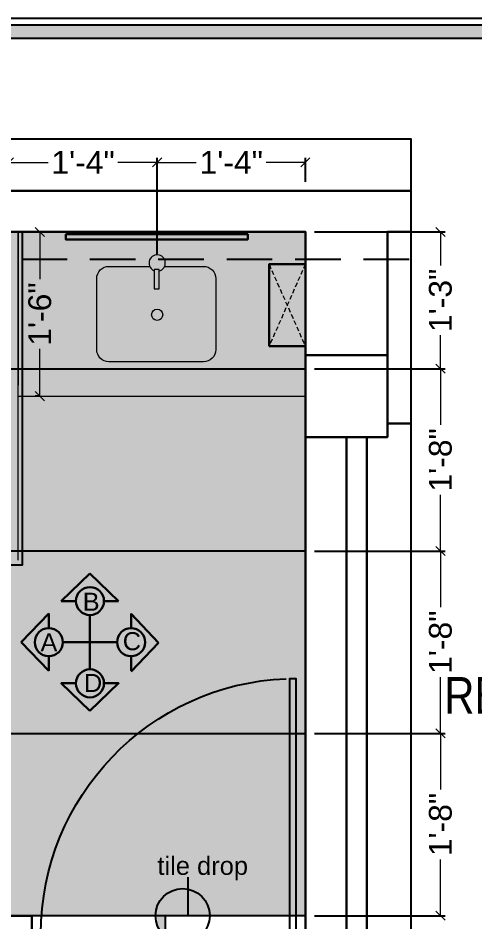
# Model space of a CAD drawing. Header units: millimetres. Extents: x 56222 to 3066687, y -650199 to -121287.
# Drawn here: x 155966.6 to 156016.7, y -180524.5 to -180425.3 of the extents above; entities that cross this region are included whole.
import ezdxf

# ---------------------------------------------------------------- set-up
doc = ezdxf.new("R2010")
doc.units = ezdxf.units.MM
doc.header["$MEASUREMENT"] = 0
doc.header["$PDMODE"] = 35
for name, pattern in [('DASHED', [0.75, 0.5, -0.25]), ('DASHED2', [0.375, 0.25, -0.125]), ('HIDDEN', [0.375, 0.25, -0.125])]:
    doc.linetypes.add(name, pattern=pattern)
doc.layers.get('Defpoints').update_dxf_attribs({"color": 220})
for name, color, linetype in [('AR DOOR', 40, 'Continuous'), ('AR ELE-5', 134, 'Continuous'), ('WIN', 250, 'Continuous')]:
    doc.layers.add(name, color=color, linetype=linetype)
for name, color, linetype, lineweight in [('BEAM', 160, 'HIDDEN', 25), ('COLUMN', 1, 'Continuous', 30), ('dim05', 1, 'Continuous', 13), ('DIMENSIONS', 164, 'Continuous', 9), ('el', 7, 'Continuous', 20), ('ELEC-wires', 1, 'DASHED2', 13), ('Electrical', 84, 'Continuous', 30), ('ELEVATION', 250, 'Continuous', 9), ('FIRST FLOOR', 7, 'Continuous', 9), ('FIRST FLOOR ( TEXT )', 7, 'Continuous', 9), ('FIRST FLOOR_( PLine )_', 251, 'Continuous', 30), ('FURNITURE', 32, 'Continuous', 9), ('NAME PLATE', 7, 'Continuous', 25), ('Text', 7, 'Continuous', 15), ('wall', 7, 'Continuous', 30), ('XX~SLAB ( BEAM )~ ( DIM )', 7, 'Continuous', 9)]:
    doc.layers.add(name, color=color, linetype=linetype, lineweight=lineweight)
doc.layers.add('hatch', color=253, linetype='Continuous', lineweight=0, transparency=0.4)
doc.layers.add('XX~SLAB ( PLINE )', color=251, linetype='Continuous', plot=False)
doc.styles.add('Arial', font='arial.ttf')
doc.styles.add('KATHA', font='swissc.ttf')
doc.styles.get("Standard").update_dxf_attribs({"font": 'arial.ttf', "height": 6})
doc.dimstyles.new('ISO-25', dxfattribs={"dimtxt": 2.5, "dimasz": 1, "dimexe": 0.5, "dimexo": 1, "dimtad": 0, "dimdec": 1, "dimlunit": 4, "dimtxsty": 'Standard', "dimblk": 'OBLIQUE', "dimcen": 2.5, "dimclrd": 1, "dimclre": 1, "dimclrt": 5, "dimadec": 0, "dimazin": 0, "dimtfac": 1, "dimtdec": 1, "dimtmove": 0, "dimatfit": 3, "dimfxl": 1, "dimlwd": -1, "dimarcsym": 0})

# ---------------------------------------------------------------- blocks, each defined once
blk = doc.blocks.new('6616')
at = {"color": 242, "linetype": 'DASHED', "true_color": 0xcd2027}
for p, q in [((386784.791, -36915.771), (386775.784, -36911.784)), ((386784.791, -36911.784), (386775.784, -36915.771))]:
    blk.add_line(p, q, dxfattribs=at)
at = {"layer": 'ELEC-wires', "color": 5, "linetype": 'ByBlock', "lineweight": 30, "ltscale": 4}
blk.add_lwpolyline([(386775.784, -36911.784), (386784.791, -36911.784), (386784.791, -36915.771), (386775.784, -36915.771)], close=True, dxfattribs=at)
blk = doc.blocks.new('*U19')
for points in [[(-1160, 0), (-1120, 0), (-1120, 30), (-1110, 30), (-1110, 100), (-1160, 100)], [(40, 0), (0, 0), (0, 30), (-10, 30), (-10, 100), (40, 100)], [(0, 0), (0, -1120), (-30, -1120), (-30, 0)]]:
    blk.add_lwpolyline(points, close=True)
at = {"layer": 'AR ELE-5', "linetype": 'ByBlock', "ltscale": 15}
blk.add_arc((1.6, 0.7), 1121.6, 180.0347, 267.627, dxfattribs=at)
blk = doc.blocks.new('_Oblique')
at = {"layer": 'wall', "color": 0, "lineweight": -2}
blk.add_line((-0.5, -0.5), (0.5, 0.5), dxfattribs=at)
blk = doc.blocks.new('*D799')
at = {"layer": 'Defpoints', "color": 0, "lineweight": 25, "transparency": 16777216}
for p in [(155950.854, -180523.771), (155998.098, -180523.771), (155950.854, -180531.579)]:
    blk.add_point(p, dxfattribs=at)
at = {"layer": 'dim05', "color": 1, "linetype": 'Continuous', "lineweight": -2, "transparency": 16777216}
for p, q in [((155950.854, -180524.771), (155950.854, -180532.079)), ((155998.098, -180524.771), (155998.098, -180532.079))]:
    blk.add_line(p, q, dxfattribs=at)
at = {"layer": 'dim05', "color": 1, "linetype": 'Continuous', "transparency": 16777216}
for p, q in [((155950.854, -180531.579), (155968.434, -180531.579)), ((155998.098, -180531.579), (155980.517, -180531.579))]:
    blk.add_line(p, q, dxfattribs=at)
at = {"layer": 'dim05', "color": 1, "transparency": 16777216, "rotation": 180}
blk.add_blockref('_Oblique', (155950.854, -180531.579), dxfattribs=at)
at = {"layer": 'dim05', "color": 1, "transparency": 16777216}
blk.add_blockref('_Oblique', (155998.098, -180531.579), dxfattribs=at)
at = {"layer": 'dim05', "color": 5, "lineweight": 25, "transparency": 16777216, "insert": (155974.476, -180531.579), "char_height": 2.5, "attachment_point": 5, "style": 'Arial'}
blk.add_mtext('3\'-11 {\\H0.7x;\\S1/2;}"', dxfattribs=at)
blk = doc.blocks.new('*D809')
at = {"layer": 'Defpoints', "color": 0, "lineweight": 25, "transparency": 16777216}
for p in [(155965.598, -180441.131), (155965.598, -180452.182), (155981.848, -180452.182)]:
    blk.add_point(p, dxfattribs=at)
at = {"layer": 'dim05', "color": 1, "linetype": 'Continuous', "lineweight": -2, "transparency": 16777216}
for p, q in [((155965.598, -180451.182), (155965.598, -180440.631)), ((155981.848, -180451.182), (155981.848, -180440.631))]:
    blk.add_line(p, q, dxfattribs=at)
at = {"layer": 'dim05', "color": 1, "linetype": 'Continuous', "transparency": 16777216}
for p, q in [((155965.598, -180441.131), (155969.892, -180441.131)), ((155981.848, -180441.131), (155977.553, -180441.131))]:
    blk.add_line(p, q, dxfattribs=at)
at = {"layer": 'dim05', "color": 1, "transparency": 16777216, "rotation": 180}
blk.add_blockref('_Oblique', (155965.598, -180441.131), dxfattribs=at)
at = {"layer": 'dim05', "color": 1, "transparency": 16777216}
blk.add_blockref('_Oblique', (155981.848, -180441.131), dxfattribs=at)
at = {"layer": 'dim05', "color": 5, "lineweight": 25, "transparency": 16777216, "insert": (155973.723, -180441.131), "char_height": 2.5, "attachment_point": 5, "style": 'Arial'}
blk.add_mtext('1\'-4"', dxfattribs=at)
blk = doc.blocks.new('*D810')
at = {"layer": 'Defpoints', "color": 0, "lineweight": 25, "transparency": 16777216}
for p in [(155998.098, -180441.131), (155981.848, -180444.271), (155998.098, -180444.271)]:
    blk.add_point(p, dxfattribs=at)
at = {"layer": 'dim05', "color": 1, "linetype": 'Continuous', "lineweight": -2, "transparency": 16777216}
for p, q in [((155981.848, -180443.271), (155981.848, -180440.631)), ((155998.098, -180443.271), (155998.098, -180440.631))]:
    blk.add_line(p, q, dxfattribs=at)
at = {"layer": 'dim05', "color": 1, "linetype": 'Continuous', "transparency": 16777216}
for p, q in [((155981.848, -180441.131), (155986.142, -180441.131)), ((155998.098, -180441.131), (155993.803, -180441.131))]:
    blk.add_line(p, q, dxfattribs=at)
at = {"layer": 'dim05', "color": 1, "transparency": 16777216, "rotation": 180}
blk.add_blockref('_Oblique', (155981.848, -180441.131), dxfattribs=at)
at = {"layer": 'dim05', "color": 1, "transparency": 16777216}
blk.add_blockref('_Oblique', (155998.098, -180441.131), dxfattribs=at)
at = {"layer": 'dim05', "color": 5, "lineweight": 25, "transparency": 16777216, "insert": (155989.973, -180441.131), "char_height": 2.5, "attachment_point": 5, "style": 'Arial'}
blk.add_mtext('1\'-4"', dxfattribs=at)
blk = doc.blocks.new('DF DF D')
at = {"layer": 'WIN'}
h = blk.add_hatch(color=256, dxfattribs=at)
h.dxf.hatch_style = 1
h.paths.add_polyline_path([(3351769.165, -515756.206), (3351769.165, -515753.289, 0.049939), (3351768.575, -515753.23, 0.699776), (3351766.66, -515758.483), (3351766.66, -515756.206)])
blk.add_lwpolyline([(3351769.165, -515751.998), (3351769.165, -515756.206), (3351766.66, -515756.206), (3351766.66, -515759.613)], dxfattribs=at)
blk.add_circle((3351768.575, -515756.206), 2.975, dxfattribs=at)
blk = doc.blocks.new('*D811')
at = {"layer": 'Defpoints', "color": 0, "lineweight": 25, "transparency": 16777216}
for p in [(155998.098, -180503.771), (156012.911, -180503.771), (155998.098, -180523.771)]:
    blk.add_point(p, dxfattribs=at)
at = {"layer": 'dim05', "color": 1, "linetype": 'Continuous', "lineweight": -2, "transparency": 16777216}
for p, q in [((155999.098, -180503.771), (156013.411, -180503.771)), ((155999.098, -180523.771), (156013.411, -180523.771))]:
    blk.add_line(p, q, dxfattribs=at)
at = {"layer": 'dim05', "color": 1, "linetype": 'Continuous', "transparency": 16777216}
for p, q in [((156012.911, -180503.771), (156012.911, -180509.941)), ((156012.911, -180523.771), (156012.911, -180517.601))]:
    blk.add_line(p, q, dxfattribs=at)
at = {"layer": 'dim05', "color": 1, "transparency": 16777216}
for p, rotation in [((156012.911, -180503.771), 90), ((156012.911, -180523.771), 270)]:
    blk.add_blockref('_Oblique', p, dxfattribs=dict(at, rotation=rotation))
at = {"layer": 'dim05', "color": 5, "lineweight": 25, "transparency": 16777216, "insert": (156012.911, -180513.771), "char_height": 2.5, "attachment_point": 5, "rotation": 90, "style": 'Arial'}
blk.add_mtext('1\'-8"', dxfattribs=at)
blk = doc.blocks.new('*D812')
at = {"layer": 'Defpoints', "color": 0, "lineweight": 25, "transparency": 16777216}
for p in [(155998.098, -180483.771), (156012.911, -180483.771), (155998.098, -180503.771)]:
    blk.add_point(p, dxfattribs=at)
at = {"layer": 'dim05', "color": 1, "linetype": 'Continuous', "lineweight": -2, "transparency": 16777216}
for p, q in [((155999.098, -180483.771), (156013.411, -180483.771)), ((155999.098, -180503.771), (156013.411, -180503.771))]:
    blk.add_line(p, q, dxfattribs=at)
at = {"layer": 'dim05', "color": 1, "linetype": 'Continuous', "transparency": 16777216}
for p, q in [((156012.911, -180483.771), (156012.911, -180489.941)), ((156012.911, -180503.771), (156012.911, -180497.601))]:
    blk.add_line(p, q, dxfattribs=at)
at = {"layer": 'dim05', "color": 1, "transparency": 16777216}
for p, rotation in [((156012.911, -180483.771), 90), ((156012.911, -180503.771), 270)]:
    blk.add_blockref('_Oblique', p, dxfattribs=dict(at, rotation=rotation))
at = {"layer": 'dim05', "color": 5, "lineweight": 25, "transparency": 16777216, "insert": (156012.911, -180493.771), "char_height": 2.5, "attachment_point": 5, "rotation": 90, "style": 'Arial'}
blk.add_mtext('1\'-8"', dxfattribs=at)
blk = doc.blocks.new('*D813')
at = {"layer": 'Defpoints', "color": 0, "lineweight": 25, "transparency": 16777216}
for p in [(155998.098, -180463.771), (156012.911, -180463.771), (155998.098, -180483.771)]:
    blk.add_point(p, dxfattribs=at)
at = {"layer": 'dim05', "color": 1, "linetype": 'Continuous', "lineweight": -2, "transparency": 16777216}
for p, q in [((155999.098, -180463.771), (156013.411, -180463.771)), ((155999.098, -180483.771), (156013.411, -180483.771))]:
    blk.add_line(p, q, dxfattribs=at)
at = {"layer": 'dim05', "color": 1, "linetype": 'Continuous', "transparency": 16777216}
for p, q in [((156012.911, -180463.771), (156012.911, -180469.941)), ((156012.911, -180483.771), (156012.911, -180477.601))]:
    blk.add_line(p, q, dxfattribs=at)
at = {"layer": 'dim05', "color": 1, "transparency": 16777216}
for p, rotation in [((156012.911, -180463.771), 90), ((156012.911, -180483.771), 270)]:
    blk.add_blockref('_Oblique', p, dxfattribs=dict(at, rotation=rotation))
at = {"layer": 'dim05', "color": 5, "lineweight": 25, "transparency": 16777216, "insert": (156012.911, -180473.771), "char_height": 2.5, "attachment_point": 5, "rotation": 90, "style": 'Arial'}
blk.add_mtext('1\'-8"', dxfattribs=at)
blk = doc.blocks.new('*D814')
at = {"layer": 'Defpoints', "color": 0, "lineweight": 25, "transparency": 16777216}
for p in [(155998.098, -180448.771), (156012.911, -180448.771), (155998.098, -180463.771)]:
    blk.add_point(p, dxfattribs=at)
at = {"layer": 'dim05', "color": 1, "linetype": 'Continuous', "lineweight": -2, "transparency": 16777216}
for p, q in [((155999.098, -180448.771), (156013.411, -180448.771)), ((155999.098, -180463.771), (156013.411, -180463.771))]:
    blk.add_line(p, q, dxfattribs=at)
at = {"layer": 'dim05', "color": 1, "linetype": 'Continuous', "transparency": 16777216}
for p, q in [((156012.911, -180448.771), (156012.911, -180452.441)), ((156012.911, -180463.771), (156012.911, -180460.101))]:
    blk.add_line(p, q, dxfattribs=at)
at = {"layer": 'dim05', "color": 1, "transparency": 16777216}
for p, rotation in [((156012.911, -180448.771), 90), ((156012.911, -180463.771), 270)]:
    blk.add_blockref('_Oblique', p, dxfattribs=dict(at, rotation=rotation))
at = {"layer": 'dim05', "color": 5, "lineweight": 25, "transparency": 16777216, "insert": (156012.911, -180456.271), "char_height": 2.5, "attachment_point": 5, "rotation": 90, "style": 'Arial'}
blk.add_mtext('1\'-3"', dxfattribs=at)
blk = doc.blocks.new('*D815')
at = {"layer": 'Defpoints', "color": 0, "lineweight": 25, "transparency": 16777216}
for p in [(155968.987, -180448.771), (155969.855, -180448.771), (155969.855, -180466.777)]:
    blk.add_point(p, dxfattribs=at)
at = {"layer": 'dim05', "color": 1, "linetype": 'Continuous', "lineweight": -2, "transparency": 16777216}
for p, q in [((155968.855, -180448.771), (155968.487, -180448.771)), ((155968.855, -180466.777), (155968.487, -180466.777))]:
    blk.add_line(p, q, dxfattribs=at)
at = {"layer": 'dim05', "color": 1, "linetype": 'Continuous', "transparency": 16777216}
for p, q in [((155968.987, -180448.771), (155968.987, -180453.944)), ((155968.987, -180466.777), (155968.987, -180461.604))]:
    blk.add_line(p, q, dxfattribs=at)
at = {"layer": 'dim05', "color": 1, "transparency": 16777216}
for p, rotation in [((155968.987, -180448.771), 90), ((155968.987, -180466.777), 270)]:
    blk.add_blockref('_Oblique', p, dxfattribs=dict(at, rotation=rotation))
at = {"layer": 'dim05', "color": 5, "lineweight": 25, "transparency": 16777216, "insert": (155968.987, -180457.774), "char_height": 2.5, "attachment_point": 5, "rotation": 90, "style": 'Arial'}
blk.add_mtext('1\'-6"', dxfattribs=at)

msp = doc.modelspace()

# ---------------------------------------------------------------- hatches: boundary and pattern name
at = {"layer": 'hatch', "linetype": 'Continuous', "lineweight": 25}
h = msp.add_hatch(color=256, dxfattribs=at)
h.dxf.hatch_style = 1
h.paths.add_polyline_path([(155965.104, -180485.271), (155967.091, -180485.271), (155967.091, -180448.771), (155965.104, -180448.771)])
at = {"layer": 'NAME PLATE', "true_color": 0xd39e00}
h = msp.add_hatch(color=42, dxfattribs=at)
h.paths.add_polyline_path([(155882.832, -180573.572), (156092.43, -180573.572), (156092.43, -180426.041), (155882.832, -180426.041)])
h.paths.add_polyline_path([(155884.303, -180572.101), (156090.959, -180572.101), (156090.959, -180427.512), (155884.303, -180427.512)], flags=16)
at = {"layer": 'Text', "true_color": 0x939598}
h = msp.add_hatch(color=252, dxfattribs=at)
h.dxf.hatch_style = 1
h.paths.add_polyline_path([(155982.012, -180493.822), (155978.987, -180490.675), (155978.987, -180492.285, -1), (155978.987, -180495.36), (155978.987, -180496.97)])
h.paths.add_polyline_path([(155977.623, -180498.334), (155976.013, -180498.334, -0.414214), (155974.476, -180499.872, -0.414214), (155972.938, -180498.334), (155971.328, -180498.334), (155974.476, -180501.359)])
h.paths.add_polyline_path([(155969.964, -180496.97), (155969.964, -180495.36, -1), (155969.964, -180492.285), (155969.964, -180490.675), (155966.939, -180493.822)])
h.paths.add_polyline_path([(155974.476, -180487.773, -0.414214), (155976.013, -180489.311), (155977.623, -180489.311), (155974.476, -180486.286), (155971.328, -180489.311), (155972.938, -180489.311, -0.414214)])
at = {"layer": 'XX~SLAB ( BEAM )~ ( DIM )', "linetype": 'Continuous', "lineweight": 25, "true_color": 0xd0e9ce, "transparency": 33554559}
h = msp.add_hatch(dxfattribs=at)
h.set_pattern_fill('HOUND', color=254, angle=225)
h.set_pattern_definition([(225, (309657.11348, -361631.84082), (-0.132582521472, -0.22097086912), [1, -0.5]), (315, (309657.11348, -361631.84082), (-0.132582521472, 0.22097086912), [1, -0.5])])
h.paths.add_polyline_path([(155911.098, -180503.771), (155950.854, -180503.771), (155950.854, -180483.771), (155936.598, -180483.771), (155936.598, -180484.771), (155911.098, -180484.771)])
h.paths.add_polyline_path([(155911.098, -180523.771), (155950.854, -180523.771), (155950.854, -180503.771), (155911.098, -180503.771)])
h.paths.add_polyline_path([(155950.854, -180523.771), (155998.098, -180523.771), (155998.098, -180503.771), (155950.854, -180503.771)])
h.paths.add_polyline_path([(155950.854, -180503.771), (155998.098, -180503.771), (155998.098, -180483.771), (155966.598, -180483.771), (155966.598, -180484.771), (155965.598, -180484.771), (155965.598, -180483.771), (155950.854, -180483.771)])
h.paths.add_polyline_path([(155966.598, -180483.771), (155998.098, -180483.771), (155998.098, -180463.771), (155966.598, -180463.771)])
h.paths.add_polyline_path([(155966.598, -180463.771), (155998.098, -180463.771), (155998.098, -180448.771), (155966.598, -180448.771)])

# ---------------------------------------------------------------- linework, layer by layer
at = {"layer": 'BEAM', "ltscale": 20}
msp.add_line((155891.974, -180451.771), (156009.658, -180451.771), dxfattribs=at)
at = {"layer": 'COLUMN'}
msp.add_lwpolyline([(155998.098, -180462.271), (156007.098, -180462.271), (156007.098, -180471.271), (155998.098, -180471.271)], close=True, dxfattribs=at)
at = {"layer": 'DIMENSIONS', "color": 18, "lineweight": 30, "true_color": 0x000000}
for p, q in [((155974.476, -180486.235), (155971.328, -180489.26)), ((155974.476, -180486.235), (155977.623, -180489.26)), ((155972.938, -180489.26), (155971.328, -180489.26)), ((155976.013, -180489.26), (155977.623, -180489.26)), ((155966.939, -180493.771), (155969.964, -180490.624)), ((155969.964, -180492.234), (155969.964, -180490.624)), ((155978.987, -180492.234), (155978.987, -180490.624)), ((155982.012, -180493.822), (155978.987, -180490.675)), ((155966.939, -180493.771), (155969.964, -180496.918)), ((155969.964, -180495.309), (155969.964, -180496.918))]:
    msp.add_line(p, q, dxfattribs=at)
at = {"layer": 'ELEVATION', "lineweight": 25, "transparency": 33554600}
msp.add_lwpolyline([(155891.974, -180438.558), (156009.658, -180438.558), (156009.658, -180535.265), (155891.974, -180535.265)], close=True, dxfattribs=at)
at = {"layer": 'FIRST FLOOR'}
for p, q in [((155891.974, -180444.271), (156009.658, -180444.271)), ((155906.598, -180448.771), (155998.098, -180448.771)), ((155998.098, -180535.265), (155998.098, -180448.771)), ((156007.098, -180448.771), (156009.658, -180448.771)), ((156007.098, -180471.271), (156007.098, -180448.771)), ((156002.598, -180535.265), (156002.598, -180471.271)), ((155906.598, -180523.771), (155998.098, -180523.771)), ((155968.098, -180528.271), (155968.098, -180523.771))]:
    msp.add_line(p, q, dxfattribs=at)
at = {"layer": 'FIRST FLOOR_( PLine )_'}
for p, q in [((155968.098, -180523.771), (155906.598, -180523.771)), ((155968.098, -180528.271), (155968.098, -180523.771))]:
    msp.add_line(p, q, dxfattribs=at)
for points in [[(156009.658, -180444.271), (155924.598, -180444.271), (155924.598, -180448.771), (155998.098, -180448.771), (155998.098, -180535.265)], [(156002.598, -180535.265), (156002.598, -180471.271), (156007.098, -180471.271), (156007.098, -180448.771), (156009.658, -180448.771)]]:
    msp.add_lwpolyline(points, dxfattribs=at)
at = {"layer": 'FURNITURE'}
for p, q in [((155966.598, -180484.771), (155966.598, -180448.771)), ((155998.098, -180448.771), (155966.598, -180448.771)), ((155966.598, -180448.771), (155966.598, -180465.578)), ((155998.098, -180466.777), (155998.098, -180448.771)), ((155966.598, -180466.777), (155998.098, -180466.777))]:
    msp.add_line(p, q, dxfattribs=at)
at = {"layer": 'FURNITURE', "lineweight": 30}
msp.add_line((156007.098, -180469.771), (156009.658, -180469.771), dxfattribs=at)
at = {"layer": 'FURNITURE', "color": 5, "lineweight": 30, "ltscale": 10000}
msp.add_lwpolyline([(155971.819, -180449.026), (155991.787, -180449.026), (155991.787, -180449.585), (155971.819, -180449.585)], close=True, dxfattribs=at)
at = {"layer": 'FURNITURE', "lineweight": 30}
for points in [[(156009.658, -180469.771), (156007.098, -180469.771), (156007.098, -180448.771), (156009.658, -180448.771)], [(156004.848, -180535.265), (156004.848, -180471.271), (156002.598, -180471.271), (156002.598, -180535.265)]]:
    msp.add_lwpolyline(points, dxfattribs=at)
at = {"layer": 'FURNITURE'}
msp.add_lwpolyline([(155982.665, -180452.545), (155986.937, -180452.545, -0.414214), (155988.269, -180453.877), (155988.269, -180461.677, -0.414214), (155986.937, -180463.009), (155976.556, -180463.009, -0.414214), (155975.224, -180461.677), (155975.224, -180453.878, -0.414214), (155976.556, -180452.545), (155981.03, -180452.545)], format="xyb", dxfattribs=at)
msp.add_lwpolyline([(155981.535, -180452.898), (155981.535, -180455), (155982.071, -180455), (155982.071, -180452.898)], close=True, dxfattribs=at)
msp.add_circle((155981.848, -180457.854), 0.613, dxfattribs=at)
msp.add_arc((155981.848, -180452.182), 0.895, 284.4676, 249.53074, dxfattribs=at)
at = {"layer": 'NAME PLATE', "color": 42, "true_color": 0xd39e00}
for points in [[(155882.097, -180425.306), (156093.165, -180425.306), (156093.165, -180574.307), (155882.097, -180574.307)], [(155882.832, -180426.041), (156092.43, -180426.041), (156092.43, -180573.572), (155882.832, -180573.572)], [(155884.303, -180427.512), (156090.959, -180427.512), (156090.959, -180572.101), (155884.303, -180572.101)]]:
    msp.add_lwpolyline(points, close=True, dxfattribs=at)
at = {"layer": 'Text', "color": 18, "lineweight": 30, "true_color": 0x000000}
for p, q in [((155974.476, -180490.797), (155974.476, -180496.745)), ((155982.012, -180493.822), (155978.987, -180496.97)), ((155978.987, -180495.309), (155978.987, -180496.918))]:
    msp.add_line(p, q, dxfattribs=at)
for points in [[(155971.502, -180493.771), (155977.45, -180493.771)], [(155974.476, -180501.307), (155971.33, -180498.28), (155972.938, -180498.282)], [(155974.476, -180501.307), (155977.621, -180498.28), (155976.013, -180498.282)]]:
    msp.add_lwpolyline(points, dxfattribs=at)
for centre in [(155974.476, -180489.26), (155969.964, -180493.771), (155978.987, -180493.771), (155974.476, -180498.283)]:
    msp.add_circle(centre, 1.538, dxfattribs=at)
at = {"layer": 'XX~SLAB ( BEAM )~ ( DIM )', "color": 27, "lineweight": 25, "true_color": 0x7d5120}
msp.add_lwpolyline([(155965.104, -180485.271), (155967.091, -180485.271), (155967.091, -180448.771), (155965.104, -180448.771)], close=True, dxfattribs=at)
at = {"layer": 'XX~SLAB ( BEAM )~ ( DIM )', "color": 67, "linetype": 'Continuous', "lineweight": 25, "true_color": 0x727430}
for points in [[(155965.598, -180448.771), (155965.598, -180463.771), (155998.098, -180463.771), (155998.098, -180448.771)], [(155965.598, -180483.771), (155965.598, -180463.771), (155998.098, -180463.771), (155998.098, -180483.771)], [(155950.854, -180483.771), (155950.854, -180503.771), (155998.098, -180503.771), (155998.098, -180483.771)], [(155950.854, -180523.771), (155950.854, -180503.771), (155998.098, -180503.771), (155998.098, -180523.771)]]:
    msp.add_lwpolyline(points, close=True, dxfattribs=at)
at = {"layer": 'XX~SLAB ( PLINE )'}
msp.add_lwpolyline([(155891.974, -180444.271), (156009.658, -180444.271)], dxfattribs=at)

# ---------------------------------------------------------------- block references
at = {"lineweight": 35}
msp.add_blockref('DF DF D', (-3195783.94, 335232.435), dxfattribs=at)
at = {"layer": 'AR DOOR', "linetype": 'ByBlock', "lineweight": -2, "extrusion": (0, 0, -1), "xscale": 0.02500000000004618, "yscale": 0.02500000000004618, "zscale": -0.02500000000004618, "rotation": 180}
msp.add_blockref('*U19', (-155997.098, -180525.771), dxfattribs=at)
at = {"layer": 'el', "color": 1, "rotation": 89.99999999999999}
msp.add_blockref('6616', (119082.327, -567237.096), dxfattribs=at)

# ---------------------------------------------------------------- texts
at = {"layer": 'Electrical', "color": 240, "true_color": 0xed1f24, "transparency": 33554687}
msp.add_text('tile drop', height=2, dxfattribs=at).set_placement((155981.873, -180519.294))
at = {"layer": 'FIRST FLOOR ( TEXT )', "color": 1, "insert": (156036.237, -180502.961), "char_height": 4, "attachment_point": 5, "style": 'KATHA'}
msp.add_mtext('REX ONYXEMERALD\\P1200X600MM', dxfattribs=at)
at = {"layer": 'Text', "char_height": 1.983, "attachment_point": 1}
for s, insert in [('B', (155973.688, -180488.34)), ('A', (155969.057, -180492.795)), ('C', (155978.076, -180492.668)), ('D', (155973.82, -180497.253))]:
    msp.add_mtext_dynamic_manual_height_columns(s, width=4.36824, gutter_width=6.196, heights=[0], dxfattribs=dict(at, insert=insert))

# ---------------------------------------------------------------- dimensions: what is measured, and where the dimension line sits
at = {"layer": 'dim05', "color": 27, "lineweight": 25, "true_color": 0x7d5120}
for base, p1, p2, angle, override, picture, middle in [((155965.598, -180441.131), (155981.848, -180452.182), (155965.598, -180452.182), 180, {"dimdec": 0, "dimtxsty": 'Arial', "dimtmove": 1}, '*D809', (155973.723, -180441.131)), ((155998.098, -180441.131), (155981.848, -180444.271), (155998.098, -180444.271), 180, {"dimdec": 0, "dimtxsty": 'Arial', "dimtmove": 1}, '*D810', (155989.973, -180441.131)), ((155968.987, -180448.771), (155969.855, -180466.777), (155969.855, -180448.771), 270, {"dimtxsty": 'Arial', "dimtmove": 1}, '*D815', (155968.987, -180457.774)), ((156012.911, -180448.771), (155998.098, -180463.771), (155998.098, -180448.771), 270, {"dimtxsty": 'Arial', "dimtmove": 1}, '*D814', (156012.911, -180456.271)), ((156012.911, -180463.771), (155998.098, -180483.771), (155998.098, -180463.771), 270, {"dimtxsty": 'Arial', "dimtmove": 1}, '*D813', (156012.911, -180473.771)), ((156012.911, -180483.771), (155998.098, -180503.771), (155998.098, -180483.771), 270, {"dimtxsty": 'Arial', "dimtmove": 1}, '*D812', (156012.911, -180493.771)), ((156012.911, -180503.771), (155998.098, -180523.771), (155998.098, -180503.771), 270, {"dimtxsty": 'Arial', "dimtmove": 1}, '*D811', (156012.911, -180513.771))]:
    dim = msp.add_linear_dim(base=base, p1=p1, p2=p2, angle=angle, dimstyle='ISO-25', override=override, dxfattribs=at)
    dim.commit()
    dim.dimension.update_dxf_attribs({"geometry": picture, "text_midpoint": middle})
dim = msp.add_linear_dim(base=(155950.854, -180531.579), p1=(155998.098, -180523.771), p2=(155950.854, -180523.771), angle=180, text='3\'-11 {\\H0.7x;\\S1/2;}"', dimstyle='ISO-25', override={"dimtxsty": 'Arial', "dimtmove": 1}, dxfattribs=at)
dim.commit()
dim.dimension.update_dxf_attribs({"geometry": '*D799', "text_midpoint": (155974.476, -180531.579)})

doc.saveas('drawing.dxf')
